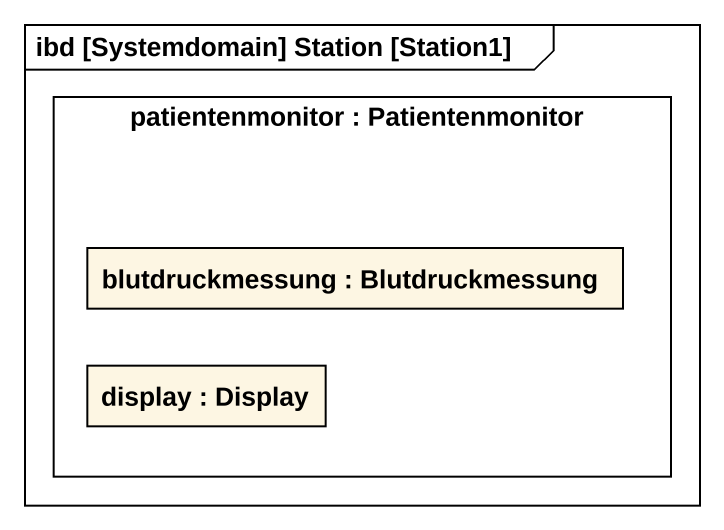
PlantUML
@startuml
mainframe ibd [Systemdomain] Station [Station1]
rectangle "patientenmonitor : Patientenmonitor" as patientenmonitor {
  rectangle "blutdruckmessung : Blutdruckmessung" as blutdruckmessung
  rectangle "display : Display" as display
}
@enduml
